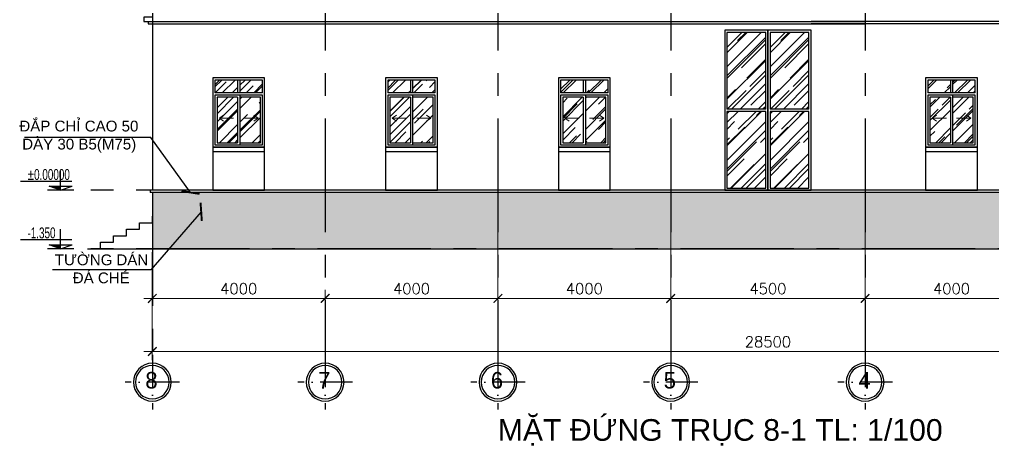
# Model space of a CAD drawing. Header units: inches. Extents: x 452443 to 881249, y 975131 to 1198310.
# Drawn here: x 600795 to 623320, y 1030609 to 1040460 of the extents above; entities that cross this region are included whole.
import ezdxf
from ezdxf.enums import TextEntityAlignment as Align

# ---------------------------------------------------------------- set-up
doc = ezdxf.new("R2010")
doc.units = ezdxf.units.IN
doc.header["$LTSCALE"] = 3.5
doc.header["$MEASUREMENT"] = 0
doc.linetypes.add('ACAD_ISO10W100', pattern=[18, 12, -3, 0, -3])
doc.linetypes.add('CENTER', pattern=[2, 1.25, -0.25, 0.25, -0.25])
for name, color, linetype in [('DOOR-84', 84, 'Continuous'), ('GHICHU', 40, 'Continuous'), ('hatch', 4, 'Continuous'), ('hatch vl', 4, 'Continuous'), ('Netthay_126', 126, 'Continuous'), ('NOI THAT', 42, 'Continuous'), ('text', 3, 'Continuous'), ('TEXT2', 7, 'Continuous'), ('thuocdo', 3, 'Continuous'), ('Truc', 252, 'Continuous'), ('VISIONABLE-LINE126', 126, 'Continuous')]:
    doc.layers.add(name, color=color, linetype=linetype)
doc.styles.add('chu 1', font='VHELVEN0.TTF')
doc.styles.add('KICHTHUOC', font='VHELVCN0.TTF')
doc.styles.add('romand', font='romand.shx')
doc.styles.add('STYLE5', font='VAVON_.TTF')
doc.styles.add('VNI-HELVE', font='VHELVEN0.TTF')
doc.dimstyles.new('TL100', dxfattribs={"dimscale": 100, "dimtxt": 2.5, "dimasz": 2, "dimexe": 2, "dimexo": 1, "dimgap": 1, "dimtad": 1, "dimdec": 0, "dimzin": 0, "dimdsep": 46, "dimtxsty": 'romand', "dimblk": 'ARCHTICK', "dimcen": 2, "dimdle": 2, "dimclrd": 256, "dimclre": 256, "dimclrt": 7, "dimadec": 0, "dimazin": 0, "dimtfac": 0.004, "dimtdec": 0, "dimtmove": 2, "dimatfit": 3, "dimfxl": 1, "dimtolj": 1, "dimtzin": 0, "dimlwd": 20, "dimlwe": 20, "dimarcsym": 1})
doc.dimstyles.new('TL20...', dxfattribs={"dimscale": 20, "dimtxt": 2.5, "dimasz": 2, "dimexe": 2, "dimexo": 2, "dimgap": 1, "dimtad": 1, "dimdec": 0, "dimzin": 0, "dimdsep": 46, "dimtxsty": 'chu 1', "dimblk": 'ARCHTICK', "dimcen": 2, "dimdle": 2, "dimclrd": 256, "dimclre": 256, "dimclrt": 256, "dimadec": 1, "dimazin": 0, "dimtfac": 1, "dimtdec": 0, "dimtix": 1, "dimtofl": 0, "dimtmove": 0, "dimatfit": 3, "dimldrblk": 'ARCHTICK', "dimfxl": 10, "dimfxlon": 1, "dimtolj": 1, "dimtzin": 0, "dimlwd": -1, "dimarcsym": 0})

# ---------------------------------------------------------------- blocks, each defined once
blk = doc.blocks.new('truc tron')
at = {"layer": 'DOOR-84', "linetype": 'ACAD_ISO10W100', "ltscale": 20}
for p, q in [((0, -710), (0, 710)), ((710, 0), (-710, 0))]:
    blk.add_line(p, q, dxfattribs=at)
at = {"layer": 'DOOR-84', "linetype": 'Continuous'}
blk.add_circle((0, 0), 492, dxfattribs=at)
at = {"layer": 'NOI THAT', "linetype": 'Continuous'}
blk.add_circle((0, 0), 437, dxfattribs=at)
blk = doc.blocks.new('_ArchTick')
at = {"color": 0, "linetype": 'ByBlock', "const_width": 0.15}
blk.add_lwpolyline([(-0.5, -0.5), (0.5, 0.5)], dxfattribs=at)
blk = doc.blocks.new('*D2220')
at = {"layer": 'DEFPOINTS', "color": 0}
for p in [(620370, 1036784), (624370, 1036784), (620370, 1034010)]:
    blk.add_point(p, dxfattribs=at)
at = {"layer": 'thuocdo', "lineweight": 20}
for p, q in [((620370, 1036684), (620370, 1033810)), ((624370, 1036684), (624370, 1033810)), ((624570, 1034010), (620170, 1034010))]:
    blk.add_line(p, q, dxfattribs=at)
at = {"layer": 'thuocdo', "lineweight": 20, "xscale": 200, "yscale": 200, "zscale": 200, "rotation": 180}
blk.add_blockref('_ArchTick', (620370, 1034010), dxfattribs=at)
at = {"layer": 'thuocdo', "lineweight": 20, "xscale": 200, "yscale": 200, "zscale": 200}
blk.add_blockref('_ArchTick', (624370, 1034010), dxfattribs=at)
at = {"layer": 'thuocdo', "color": 7, "insert": (622370, 1034235), "char_height": 250, "attachment_point": 5, "style": 'romand'}
blk.add_mtext('\\A1;4000', dxfattribs=at)
blk = doc.blocks.new('*D2221')
at = {"layer": 'DEFPOINTS', "color": 0}
for p in [(615870, 1036784), (620370, 1036784), (615870, 1034010)]:
    blk.add_point(p, dxfattribs=at)
at = {"layer": 'thuocdo', "lineweight": 20}
for p, q in [((615870, 1036684), (615870, 1033810)), ((620370, 1036684), (620370, 1033810)), ((620570, 1034010), (615670, 1034010))]:
    blk.add_line(p, q, dxfattribs=at)
at = {"layer": 'thuocdo', "lineweight": 20, "xscale": 200, "yscale": 200, "zscale": 200, "rotation": 180}
blk.add_blockref('_ArchTick', (615870, 1034010), dxfattribs=at)
at = {"layer": 'thuocdo', "lineweight": 20, "xscale": 200, "yscale": 200, "zscale": 200}
blk.add_blockref('_ArchTick', (620370, 1034010), dxfattribs=at)
at = {"layer": 'thuocdo', "color": 7, "insert": (618120, 1034235), "char_height": 250, "attachment_point": 5, "style": 'romand'}
blk.add_mtext('\\A1;4500', dxfattribs=at)
blk = doc.blocks.new('*D2222')
at = {"layer": 'DEFPOINTS', "color": 0}
for p in [(611870, 1037087), (615870, 1036784), (611870, 1034010)]:
    blk.add_point(p, dxfattribs=at)
at = {"layer": 'thuocdo', "lineweight": 20}
for p, q in [((611870, 1036987), (611870, 1033810)), ((615870, 1036684), (615870, 1033810)), ((616070, 1034010), (611670, 1034010))]:
    blk.add_line(p, q, dxfattribs=at)
at = {"layer": 'thuocdo', "lineweight": 20, "xscale": 200, "yscale": 200, "zscale": 200, "rotation": 180}
blk.add_blockref('_ArchTick', (611870, 1034010), dxfattribs=at)
at = {"layer": 'thuocdo', "lineweight": 20, "xscale": 200, "yscale": 200, "zscale": 200}
blk.add_blockref('_ArchTick', (615870, 1034010), dxfattribs=at)
at = {"layer": 'thuocdo', "color": 7, "insert": (613870, 1034235), "char_height": 250, "attachment_point": 5, "style": 'romand'}
blk.add_mtext('\\A1;4000', dxfattribs=at)
blk = doc.blocks.new('*D2223')
at = {"layer": 'DEFPOINTS', "color": 0}
for p in [(611870, 1037087), (607870, 1034010), (607870, 1033279)]:
    blk.add_point(p, dxfattribs=at)
at = {"layer": 'thuocdo', "lineweight": 20}
for p, q in [((611870, 1036987), (611870, 1033810)), ((607870, 1033379), (607870, 1034210)), ((612070, 1034010), (607670, 1034010))]:
    blk.add_line(p, q, dxfattribs=at)
at = {"layer": 'thuocdo', "lineweight": 20, "xscale": 200, "yscale": 200, "zscale": 200, "rotation": 180}
blk.add_blockref('_ArchTick', (607870, 1034010), dxfattribs=at)
at = {"layer": 'thuocdo', "lineweight": 20, "xscale": 200, "yscale": 200, "zscale": 200}
blk.add_blockref('_ArchTick', (611870, 1034010), dxfattribs=at)
at = {"layer": 'thuocdo', "color": 7, "insert": (609870, 1034235), "char_height": 250, "attachment_point": 5, "style": 'romand'}
blk.add_mtext('\\A1;4000', dxfattribs=at)
blk = doc.blocks.new('*D2224')
at = {"layer": 'DEFPOINTS', "color": 0}
for p in [(603870, 1034957), (603870, 1034010), (607870, 1033279)]:
    blk.add_point(p, dxfattribs=at)
at = {"layer": 'thuocdo', "lineweight": 20}
for p, q in [((603870, 1034857), (603870, 1033810)), ((607870, 1033379), (607870, 1034210)), ((608070, 1034010), (603670, 1034010))]:
    blk.add_line(p, q, dxfattribs=at)
at = {"layer": 'thuocdo', "lineweight": 20, "xscale": 200, "yscale": 200, "zscale": 200, "rotation": 180}
blk.add_blockref('_ArchTick', (603870, 1034010), dxfattribs=at)
at = {"layer": 'thuocdo', "lineweight": 20, "xscale": 200, "yscale": 200, "zscale": 200}
blk.add_blockref('_ArchTick', (607870, 1034010), dxfattribs=at)
at = {"layer": 'thuocdo', "color": 7, "insert": (605870, 1034235), "char_height": 250, "attachment_point": 5, "style": 'romand'}
blk.add_mtext('\\A1;4000', dxfattribs=at)
blk = doc.blocks.new('*D2225')
at = {"layer": 'DEFPOINTS', "color": 0}
for p in [(603870, 1035182), (632370, 1035182), (603870, 1032781)]:
    blk.add_point(p, dxfattribs=at)
at = {"layer": 'thuocdo', "lineweight": 20}
for p, q in [((603870, 1035082), (603870, 1032581)), ((632370, 1035082), (632370, 1032581)), ((632570, 1032781), (603670, 1032781))]:
    blk.add_line(p, q, dxfattribs=at)
at = {"layer": 'thuocdo', "lineweight": 20, "xscale": 200, "yscale": 200, "zscale": 200, "rotation": 180}
blk.add_blockref('_ArchTick', (603870, 1032781), dxfattribs=at)
at = {"layer": 'thuocdo', "lineweight": 20, "xscale": 200, "yscale": 200, "zscale": 200}
blk.add_blockref('_ArchTick', (632370, 1032781), dxfattribs=at)
at = {"layer": 'thuocdo', "color": 7, "insert": (618120, 1033006), "char_height": 250, "attachment_point": 5, "style": 'romand'}
blk.add_mtext('\\A1;28500', dxfattribs=at)
blk = doc.blocks.new('CD')
at = {"ltscale": 50}
blk.add_hatch(color=256, dxfattribs=at).paths.add_polyline_path([(0, 69), (0, 0), (197, 69)])
for p, q in [((0, 0), (0, 335)), ((-227, 0), (227, 0)), ((0, 0), (-197, 69)), ((197, 69), (-197, 69)), ((-196, 152), (688, 152)), ((0, 0), (197, 69))]:
    blk.add_line(p, q, dxfattribs=at)
at = {"layer": 'text', "style": 'KICHTHUOC', "width": 0.8}
blk.add_attdef('%%P0.000', (17, 179), '', height=150, dxfattribs=at)

msp = doc.modelspace()

# ---------------------------------------------------------------- hatches: boundary and pattern name
at = {"layer": 'hatch'}
h = msp.add_hatch(dxfattribs=at)
h.set_pattern_fill('AR-RROOF', color=256, scale=15, angle=45)
h.set_pattern_definition([(45, (698551.48, 917401.4), (323.2892, 862.1046), [5715, -762, 1905, -381]), (45, (698775.1, 917894.43), (-627.7199, 88.9045), [1143, -125.73, 2286, -285.75]), (45, (698457.18, 917765.11), (1220.4168, 1581.4231), [3048, -533.4, 1524, -381])])
h.paths.add_polyline_path([(618070.5, 1038335.4), (617170.5, 1038335.4), (617170.5, 1036560.4), (618070.5, 1036560.4)])
h.paths.add_polyline_path([(617170.5, 1038385.4), (618070.5, 1038385.4), (618070.5, 1040160.4), (617170.5, 1040160.4)])
h = msp.add_hatch(dxfattribs=at)
h.set_pattern_fill('AR-RROOF', color=256, scale=15, angle=45)
h.set_pattern_definition([(45, (699551.48, 917401.4), (323.2892, 862.1046), [5715, -762, 1905, -381]), (45, (699775.1, 917894.43), (-627.7199, 88.9045), [1143, -125.73, 2286, -285.75]), (45, (699457.18, 917765.11), (1220.4168, 1581.4231), [3048, -533.4, 1524, -381])])
h.paths.add_polyline_path([(618170.5, 1038385.4), (619070.5, 1038385.4), (619070.5, 1040160.4), (618170.5, 1040160.4)])
h.paths.add_polyline_path([(619070.5, 1038335.4), (618170.5, 1038335.4), (618170.5, 1036560.4), (619070.5, 1036560.4)])
h = msp.add_hatch(dxfattribs=at)
h.set_pattern_fill('GRAVEL', color=256, scale=650)
h.set_pattern_definition([(228.012788, (746853.69, 1044760.4), (-5200, -5850), [87.4484, -8657.4072]), (184.96974, (746795.19, 1044695.402), (7800, 650), [150.0642, -14856.351]), (132.510447, (746645.69, 1044682.4), (6500, -7150), [105.8122, -10475.4212]), (267.27369, (746392.19, 1044519.902), (650, 13000), [136.6547, -13528.8127]), (292.833654, (746385.69, 1044383.402), (-3250, 7800), [134.0007, -13266.0925]), (357.27369, (746437.69, 1044259.902), (-13000, 650), [136.6547, -13528.8127]), (37.69424, (746574.19, 1044253.402), (-8450, -6500), [180.7189, -17891.1516]), (72.255328, (746717.19, 1044363.902), (4550, 14300), [170.6172, -16891.109]), (121.429566, (746769.19, 1044526.402), (-5200, 8450), [137.1175, -13574.6475]), (175.23636, (746697.69, 1044643.4), (7150, -650), [156.5408, -7670.4957]), (222.397438, (746541.69, 1044656.402), (-7800, -7150), [202.4412, -20041.6938]), (138.814075, (747035.69, 1044513.4), (-4550, 3900), [69.0956, -6840.499]), (171.469234, (746983.69, 1044558.902), (8450, -1300), [131.454, -13013.9824]), (225, (746853.7, 1044578.4), (-7e-14, -650), [91.9236, -827.3152]), (203.19859, (746808.19, 1044656.4), (3250, 1300), [49.5027, -4900.7498]), (291.80141, (746762.69, 1044636.9), (-650, 1950), [70.007, -3430.3502]), (30.96376, (746788.69, 1044571.9), (1950, 1300), [113.7038, -3676.415]), (161.56505, (746886.2, 1044630.4), (1300, -650), [82.2191, -1973.2613]), (16.38954, (746385.69, 1044636.9), (6500, 1950), [115.18, -11402.8493]), (70.346176, (746496.19, 1044669.4), (-2600, -7150), [96.6296, -9566.315]), (293.19859, (746886.19, 1044760.4), (-1300, 3250), [99.0048, -4851.2478]), (343.61046, (746925.19, 1044669.4), (-6500, 1950), [115.18, -11402.8493]), (339.443955, (746385.69, 1044233.9), (-3250, 1300), [111.072, -5442.5304]), (294.77514, (746489.69, 1044194.9), (-3250, 7150), [93.0657, -9213.518]), (66.80141, (746892.69, 1044110.4), (1300, 3250), [99.0048, -4851.2478]), (17.354025, (746931.69, 1044201.4), (-8450, -2600), [108.9601, -10787.0253]), (69.443955, (746574.19, 1044110.4), (-1300, -3250), [55.536, -5498.0664]), (101.30993, (746853.69, 1044110.4), (-650, 2600), [33.1435, -3281.2192]), (165.96376, (746847.19, 1044142.9), (1950, -650), [134.0008, -2546.018]), (186.009006, (746717.19, 1044175.4), (6500, 650), [124.1825, -12294.05]), (303.69007, (746788.69, 1044513.4), (-650, 1300), [93.7443, -2249.864]), (353.157227, (746840.69, 1044435.402), (11050, -1300), [163.666, -16202.9157]), (60.945396, (747003.19, 1044415.9), (-2600, -4550), [66.9214, -6625.2382]), (90, (747035.7, 1044474.4), (-650, 650), [39, -611]), (120.256437, (746704.19, 1044194.9), (2600, -4550), [90.3006, -8939.788]), (48.012788, (746658.69, 1044272.9), (5200, 5850), [174.8968, -8569.9588]), (0, (746775.7, 1044402.9), (650, 650), [169, -481]), (325.304846, (746944.69, 1044402.9), (6500, -4550), [102.774, -10174.6283]), (254.054604, (747029.19, 1044344.4), (-650, -2600), [94.6413, -4637.43]), (207.645975, (747003.19, 1044253.402), (-12350, -6500), [154.0923, -15255.1582]), (175.426079, (746866.69, 1044181.902), (-8450, 650), [163.0194, -16138.8977])])
h.paths.add_polyline_path([(607870.5, 1036460.4), (603870.5, 1036460.4), (603870.5, 1035160.4), (607870.5, 1035160.4)])
h.paths.add_polyline_path([(611870.5, 1036460.4), (607870.5, 1036460.4), (607870.5, 1035160.4), (611870.5, 1035160.4)])
h.paths.add_polyline_path([(615870.5, 1036460.4), (611870.5, 1036460.4), (611870.5, 1035160.4), (615870.5, 1035160.4)])
h.paths.add_polyline_path([(620370.5, 1036460.4), (615870.5, 1036460.4), (615870.5, 1035160.4), (620370.5, 1035160.4)])
h.paths.add_polyline_path([(624370.5, 1036460.4), (620370.5, 1036460.4), (620370.5, 1035160.4), (624370.5, 1035160.4)])
h.paths.add_polyline_path([(628370.5, 1036460.4), (624370.5, 1036460.4), (624370.5, 1035160.4), (628370.5, 1035160.4)])
h.paths.add_polyline_path([(632370.5, 1036460.4), (628370.5, 1036460.4), (628370.5, 1035160.4), (632370.5, 1035160.4)])
at = {"layer": 'hatch vl'}
h = msp.add_hatch(dxfattribs=at)
h.set_pattern_fill('AR-RROOF', color=256, scale=15, angle=45)
h.set_pattern_definition([(45, (959567.3, 1872157.13), (323.28922, 862.10459), [5715, -762, 1905, -381]), (45, (959790.9, 1872650.15), (-627.7199, 88.90454), [1143, -125.73, 2286, -285.75]), (45, (959473, 1872520.83), (1220.41681, 1581.4231), [3048, -533.4, 1524, -381])])
h.paths.add_polyline_path([(606370.5, 1037610.4), (605895.5, 1037610.4), (605895.5, 1038660.4), (606370.5, 1038660.4)])
h.paths.add_polyline_path([(605845.5, 1037610.4), (605370.5, 1037610.4), (605370.5, 1038660.4), (605845.5, 1038660.4)])
h.paths.add_polyline_path([(605895.5, 1038760.4), (605895.5, 1039060.4), (606420.5, 1039060.4), (606420.5, 1038760.4)])
h.paths.add_polyline_path([(605845.5, 1039060.4), (605845.5, 1038760.4), (605320.5, 1038760.4), (605320.5, 1039060.4)])
h = msp.add_hatch(dxfattribs=at)
h.set_pattern_fill('AR-RROOF', color=256, scale=15, angle=45)
h.set_pattern_definition([(45, (955567.3, 1872157.13), (323.28922, 862.10459), [5715, -762, 1905, -381]), (45, (955790.9, 1872650.15), (-627.7199, 88.90454), [1143, -125.73, 2286, -285.75]), (45, (955473, 1872520.83), (1220.41681, 1581.4231), [3048, -533.4, 1524, -381])])
h.paths.add_polyline_path([(610370.5, 1037610.4), (609895.5, 1037610.4), (609895.5, 1038660.4), (610370.5, 1038660.4)])
h.paths.add_polyline_path([(609845.5, 1037610.4), (609370.5, 1037610.4), (609370.5, 1038660.4), (609845.5, 1038660.4)])
h.paths.add_polyline_path([(609895.5, 1038760.4), (609895.5, 1039060.4), (610420.5, 1039060.4), (610420.5, 1038760.4)])
h.paths.add_polyline_path([(609845.5, 1039060.4), (609845.5, 1038760.4), (609320.5, 1038760.4), (609320.5, 1039060.4)])
h = msp.add_hatch(dxfattribs=at)
h.set_pattern_fill('AR-RROOF', color=256, scale=15, angle=45)
h.set_pattern_definition([(45, (951067.3, 1872157.13), (323.28922, 862.10459), [5715, -762, 1905, -381]), (45, (951290.9, 1872650.15), (-627.7199, 88.90454), [1143, -125.73, 2286, -285.75]), (45, (950973, 1872520.83), (1220.41681, 1581.4231), [3048, -533.4, 1524, -381])])
h.paths.add_polyline_path([(614370.5, 1037610.4), (613895.5, 1037610.4), (613895.5, 1038660.4), (614370.5, 1038660.4)])
h.paths.add_polyline_path([(613845.5, 1037610.4), (613370.5, 1037610.4), (613370.5, 1038660.4), (613845.5, 1038660.4)])
h.paths.add_polyline_path([(613895.5, 1038760.4), (613895.5, 1039060.4), (614420.5, 1039060.4), (614420.5, 1038760.4)])
h.paths.add_polyline_path([(613845.5, 1039060.4), (613845.5, 1038760.4), (613320.5, 1038760.4), (613320.5, 1039060.4)])
h = msp.add_hatch(dxfattribs=at)
h.set_pattern_fill('AR-RROOF', color=256, scale=15, angle=45)
h.set_pattern_definition([(45, (941567.3, 1872157.13), (323.28922, 862.10459), [5715, -762, 1905, -381]), (45, (941790.9, 1872650.15), (-627.7199, 88.90454), [1143, -125.73, 2286, -285.75]), (45, (941473, 1872520.83), (1220.41681, 1581.4231), [3048, -533.4, 1524, -381])])
h.paths.add_polyline_path([(622870.5, 1037610.4), (622395.5, 1037610.4), (622395.5, 1038660.4), (622870.5, 1038660.4)])
h.paths.add_polyline_path([(622345.5, 1037610.4), (621870.5, 1037610.4), (621870.5, 1038660.4), (622345.5, 1038660.4)])
h.paths.add_polyline_path([(622395.5, 1038760.4), (622395.5, 1039060.4), (622920.5, 1039060.4), (622920.5, 1038760.4)])
h.paths.add_polyline_path([(622345.5, 1039060.4), (622345.5, 1038760.4), (621820.5, 1038760.4), (621820.5, 1039060.4)])

# ---------------------------------------------------------------- linework, layer by layer
at = {"layer": 'DOOR-84'}
for p, q in [((606470.5, 1039110.4), (605270.5, 1039110.4)), ((606470.5, 1037510.4), (606470.5, 1039110.4)), ((610470.5, 1039110.4), (609270.5, 1039110.4)), ((610470.5, 1037510.4), (610470.5, 1039110.4)), ((614470.5, 1039110.4), (613270.5, 1039110.4)), ((614470.5, 1037510.4), (614470.5, 1039110.4)), ((622970.5, 1039110.4), (621770.5, 1039110.4)), ((622970.5, 1037510.4), (622970.5, 1039110.4)), ((606420.5, 1039060.4), (605320.5, 1039060.4)), ((605320.5, 1039060.4), (605320.5, 1038760.4)), ((606420.5, 1038760.4), (606420.5, 1039060.4)), ((610420.5, 1039060.4), (609320.5, 1039060.4)), ((609320.5, 1039060.4), (609320.5, 1038760.4)), ((610420.5, 1038760.4), (610420.5, 1039060.4)), ((614420.5, 1039060.4), (613320.5, 1039060.4)), ((613320.5, 1039060.4), (613320.5, 1038760.4)), ((614420.5, 1038760.4), (614420.5, 1039060.4)), ((622920.5, 1039060.4), (621820.5, 1039060.4)), ((621820.5, 1039060.4), (621820.5, 1038760.4)), ((622920.5, 1038760.4), (622920.5, 1039060.4)), ((606420.5, 1038760.4), (605320.5, 1038760.4)), ((606420.5, 1038710.4), (605320.5, 1038710.4)), ((605320.5, 1038710.4), (605320.5, 1037560.4)), ((605845.5, 1038660.4), (605370.5, 1038660.4)), ((605370.5, 1038660.4), (605370.5, 1037610.4)), ((606370.5, 1038660.4), (605895.5, 1038660.4)), ((606370.5, 1037610.4), (606370.5, 1038660.4)), ((606420.5, 1037560.4), (606420.5, 1038710.4)), ((610420.5, 1038760.4), (609320.5, 1038760.4)), ((610420.5, 1038710.4), (609320.5, 1038710.4)), ((609320.5, 1038710.4), (609320.5, 1037560.4)), ((609845.5, 1038660.4), (609370.5, 1038660.4)), ((609370.5, 1038660.4), (609370.5, 1037610.4)), ((610370.5, 1038660.4), (609895.5, 1038660.4)), ((610370.5, 1037610.4), (610370.5, 1038660.4)), ((610420.5, 1037560.4), (610420.5, 1038710.4)), ((614420.5, 1038760.4), (613320.5, 1038760.4)), ((614420.5, 1038710.4), (613320.5, 1038710.4)), ((613320.5, 1038710.4), (613320.5, 1037560.4)), ((613845.5, 1038660.4), (613370.5, 1038660.4)), ((613370.5, 1038660.4), (613370.5, 1037610.4)), ((614370.5, 1038660.4), (613895.5, 1038660.4)), ((614370.5, 1037610.4), (614370.5, 1038660.4)), ((614420.5, 1037560.4), (614420.5, 1038710.4)), ((622920.5, 1038760.4), (621820.5, 1038760.4)), ((622920.5, 1038710.4), (621820.5, 1038710.4)), ((621820.5, 1038710.4), (621820.5, 1037560.4)), ((622345.5, 1038660.4), (621870.5, 1038660.4)), ((621870.5, 1038660.4), (621870.5, 1037610.4)), ((622870.5, 1038660.4), (622395.5, 1038660.4)), ((622870.5, 1037610.4), (622870.5, 1038660.4)), ((622920.5, 1037560.4), (622920.5, 1038710.4)), ((605270.5, 1037510.4), (606470.5, 1037510.4)), ((605320.5, 1037560.4), (606420.5, 1037560.4)), ((605370.5, 1037610.4), (605845.5, 1037610.4)), ((605895.5, 1037610.4), (606370.5, 1037610.4)), ((609270.5, 1037510.4), (610470.5, 1037510.4)), ((609320.5, 1037560.4), (610420.5, 1037560.4)), ((609370.5, 1037610.4), (609845.5, 1037610.4)), ((609895.5, 1037610.4), (610370.5, 1037610.4)), ((613270.5, 1037510.4), (614470.5, 1037510.4)), ((613320.5, 1037560.4), (614420.5, 1037560.4)), ((613370.5, 1037610.4), (613845.5, 1037610.4)), ((613895.5, 1037610.4), (614370.5, 1037610.4)), ((621770.5, 1037510.4), (622970.5, 1037510.4)), ((621820.5, 1037560.4), (622920.5, 1037560.4)), ((621870.5, 1037610.4), (622345.5, 1037610.4)), ((622395.5, 1037610.4), (622870.5, 1037610.4))]:
    msp.add_line(p, q, dxfattribs=at)
for points in [[(617120.5, 1036510.4), (618120.5, 1036510.4), (618120.5, 1040210.4), (617120.5, 1040210.4)], [(618120.5, 1036510.4), (619120.5, 1036510.4), (619120.5, 1040210.4), (618120.5, 1040210.4)]]:
    msp.add_lwpolyline(points, close=True, dxfattribs=at)
for points in [[(618070.5, 1038385.4), (618070.5, 1040160.4), (617170.5, 1040160.4), (617170.5, 1038385.4)], [(619070.5, 1038385.4), (619070.5, 1040160.4), (618170.5, 1040160.4), (618170.5, 1038385.4)], [(605270.5, 1039110.4), (605270.5, 1037510.4)], [(609270.5, 1039110.4), (609270.5, 1037510.4)], [(613270.5, 1039110.4), (613270.5, 1037510.4)], [(621770.5, 1039110.4), (621770.5, 1037510.4)], [(605845.5, 1039060.4), (605845.5, 1038760.4)], [(605895.5, 1039060.4), (605895.5, 1038760.4)], [(609845.5, 1039060.4), (609845.5, 1038760.4)], [(609895.5, 1039060.4), (609895.5, 1038760.4)], [(613845.5, 1039060.4), (613845.5, 1038760.4)], [(613895.5, 1039060.4), (613895.5, 1038760.4)], [(622345.5, 1039060.4), (622345.5, 1038760.4)], [(622395.5, 1039060.4), (622395.5, 1038760.4)], [(605845.5, 1038660.4), (605845.5, 1037610.4)], [(605895.5, 1038710.4), (605895.5, 1037560.4)], [(609845.5, 1038660.4), (609845.5, 1037610.4)], [(609895.5, 1038710.4), (609895.5, 1037560.4)], [(613845.5, 1038660.4), (613845.5, 1037610.4)], [(613895.5, 1038710.4), (613895.5, 1037560.4)], [(622345.5, 1038660.4), (622345.5, 1037610.4)], [(622395.5, 1038710.4), (622395.5, 1037560.4)], [(618070.5, 1038385.4), (617170.5, 1038385.4)], [(617170.5, 1038335.4), (617170.5, 1036560.4), (618070.5, 1036560.4), (618070.5, 1038335.4)], [(618070.5, 1038335.4), (617170.5, 1038335.4)], [(619070.5, 1038385.4), (618170.5, 1038385.4)], [(618170.5, 1038335.4), (618170.5, 1036560.4), (619070.5, 1036560.4), (619070.5, 1038335.4)], [(619070.5, 1038335.4), (618170.5, 1038335.4)]]:
    msp.add_lwpolyline(points, dxfattribs=at)
at = {"layer": 'Netthay_126'}
for p, q in [((603870.5, 1040360.4), (603870.5, 1036510.4)), ((603820.5, 1036510.4), (603820.5, 1036460.4)), ((603870.5, 1036460.4), (603870.5, 1035160.4)), ((603870.5, 1035160.4), (632370.5, 1035160.4))]:
    msp.add_line(p, q, dxfattribs=at)
for points in [[(603870.5, 1040510.4), (603670.5, 1040510.4), (603670.5, 1040410.4), (603770.5, 1040410.4), (603770.5, 1040360.4), (603870.5, 1040360.4)], [(603770.5, 1040410.4), (620370.5, 1040410.4)], [(603870.5, 1040360.4), (620370.5, 1040360.4)], [(632470.5, 1040410.4), (619120.5, 1040410.4)], [(632370.5, 1040360.4), (619120.5, 1040360.4)], [(605270.5, 1037410.4), (606470.5, 1037410.4)], [(609270.5, 1037410.4), (610470.5, 1037410.4)], [(613270.5, 1037410.4), (614470.5, 1037410.4)], [(621770.5, 1037410.4), (622970.5, 1037410.4)], [(632370.5, 1036510.4), (603820.5, 1036510.4)], [(632370.5, 1036460.4), (603820.5, 1036460.4)], [(602670.5, 1035160.4), (602670.5, 1035310.4), (602970.5, 1035310.4), (602970.5, 1035460.4), (603270.5, 1035460.4), (603270.5, 1035610.4), (603570.5, 1035610.4), (603570.5, 1035760.4), (603870.5, 1035760.4), (603870.5, 1035910.4)], [(602370.5, 1035160.4), (603870.5, 1035160.4)]]:
    msp.add_lwpolyline(points, dxfattribs=at)
for points in [[(605270.5, 1036510.4), (606470.5, 1036510.4), (606470.5, 1037510.4), (605270.5, 1037510.4)], [(609270.5, 1036510.4), (610470.5, 1036510.4), (610470.5, 1037510.4), (609270.5, 1037510.4)], [(613270.5, 1036510.4), (614470.5, 1036510.4), (614470.5, 1037510.4), (613270.5, 1037510.4)], [(621770.5, 1036510.4), (622970.5, 1036510.4), (622970.5, 1037510.4), (621770.5, 1037510.4)]]:
    msp.add_lwpolyline(points, close=True, dxfattribs=at)
at = {"layer": 'Truc', "linetype": 'CENTER', "ltscale": 600}
for points in [[(603870.5, 1054969.1), (603870.5, 1036510.4)], [(607870.5, 1054969.1), (607870.5, 1032704.4)], [(611870.5, 1054969.1), (611870.5, 1032704.4)], [(615870.5, 1054969.1), (615870.5, 1032704.4)], [(620370.5, 1054969.1), (620370.5, 1032656.9)], [(635519.8, 1036510.4), (602112.4, 1036510.4)], [(603870.5, 1036460.4), (603870.5, 1032704.4)], [(635519.8, 1035160.4), (602112.4, 1035160.4)]]:
    msp.add_lwpolyline(points, dxfattribs=at)

# ---------------------------------------------------------------- block references
at = {"layer": 'GHICHU', "ltscale": 10}
ref = msp.add_blockref('CD', (601746, 1036510.4), dxfattribs=dict(at, xscale=-1.344000000273809, yscale=1.343999999458902, zscale=1.344))
ref.add_attrib('%%P0.000', '%%P0.00000', (600979.7, 1036750.5), dxfattribs={"layer": 'text', "height": 250, "style": 'KICHTHUOC', "width": 0.8})
ref = msp.add_blockref('CD', (601746, 1035160.4), dxfattribs=dict(at, xscale=-1.344000000273809, yscale=1.343999999458902, zscale=1.344))
ref.add_attrib('%%P0.000', '-1.350', (600979.7, 1035400.5), dxfattribs={"layer": 'text', "height": 250, "style": 'KICHTHUOC', "width": 0.8})
at = {"layer": 'VISIONABLE-LINE126', "linetype": 'Continuous', "xscale": -0.8886240000138059, "yscale": 0.8886240000138059, "zscale": 0.8886240000138059, "rotation": 180}
for p in [(603870.5, 1032073.2), (607870.5, 1032073.2), (611870.5, 1032073.2), (615870.5, 1032073.2), (620370.5, 1032073.2)]:
    msp.add_blockref('truc tron', p, dxfattribs=at)

# ---------------------------------------------------------------- texts
at = {"char_height": 250, "attachment_point": 4, "style": 'chu 1'}
for s, insert, width in [('\\pi53.58328;ÑAÉP CHÆ CAO 50 \\P\\pi119.39108;DAØY 30 B5(M75)', (600738.5, 1037749.4), 2971.373), ('\\pi222.47874;TÖÔØNG{\\W0.94327; }DAÙN \\P\\pi638.44695;ÑAÙ CHEÛ', (601389.7, 1034691.9), 2579.122)]:
    msp.add_mtext(s, dxfattribs=dict(at, insert=insert, width=width))
at = {"layer": 'text', "linetype": 'Continuous', "style": 'STYLE5'}
for s, p in [('8', (603849.7, 1031926.5)), ('7', (607849.7, 1031926.5)), ('6', (611848.7, 1031926.5)), ('5', (615849.7, 1031926.5)), ('4', (620357, 1031926.5))]:
    msp.add_text(s, height=382.5, dxfattribs=at).set_placement(p, align=Align.CENTER)
at = {"layer": 'TEXT2', "insert": (622165.6, 1031219), "char_height": 500, "attachment_point": 3, "style": 'VNI-HELVE'}
msp.add_mtext_dynamic_manual_height_columns('{\\C7;MAËT ÑÖÙNG TRUÏC 8-1 TL: 1/100}', width=16977.87, gutter_width=1000, heights=[0], dxfattribs=at)

# ---------------------------------------------------------------- dimensions: what is measured, and where the dimension line sits
at = {"layer": 'thuocdo'}
for base, p1, p2, picture, middle in [((607870.5, 1034010.3), (611870.5, 1037086.7), (607870.5, 1033278.6), '*D2223', (609870.5, 1034235.3)), ((611870.5, 1034010.3), (615870.5, 1036783.6), (611870.5, 1037086.7), '*D2222', (613870.5, 1034235.3)), ((615870.5, 1034010.3), (620370.5, 1036783.6), (615870.5, 1036783.6), '*D2221', (618120.5, 1034235.3)), ((620370.5, 1034010.3), (624370.5, 1036783.6), (620370.5, 1036783.6), '*D2220', (622370.5, 1034235.3)), ((603870.5, 1032780.6), (632370.5, 1035181.9), (603870.5, 1035181.9), '*D2225', (618120.5, 1033005.6)), ((603870.5, 1034010.3), (607870.5, 1033278.6), (603870.5, 1034957), '*D2224', (605870.5, 1034235.3))]:
    dim = msp.add_linear_dim(base=base, p1=p1, p2=p2, angle=180, dimstyle='TL100', override={"dimarcsym": 1}, dxfattribs=at)
    dim.commit()
    dim.dimension.update_dxf_attribs({"geometry": picture, "text_midpoint": middle})

# ---------------------------------------------------------------- leaders
for points in [[(604754.3, 1036460.4), (603833, 1037728.2), (600907.3, 1037728.2)], [(605001.4, 1036012.9), (603833, 1034670.7), (601558.4, 1034670.7)]]:
    msp.add_leader(points, dimstyle='TL20...', override={"dimasz": 15, "dimtad": 0, "dimfxl": 7})
at = {"layer": 'DOOR-84'}
for points in [[(605421.3, 1038177.6), (605751.7, 1038177.6)], [(606319.6, 1038177.6), (605989.3, 1038177.6)], [(609421.3, 1038177.6), (609751.7, 1038177.6)], [(610319.6, 1038177.6), (609989.3, 1038177.6)], [(613421.3, 1038177.6), (613751.7, 1038177.6)], [(614319.6, 1038177.6), (613989.3, 1038177.6)], [(621921.3, 1038177.6), (622251.7, 1038177.6)], [(622819.6, 1038177.6), (622489.3, 1038177.6)]]:
    msp.add_leader(points, dimstyle='TL100', override={"dimasz": 1, "dimtad": 0, "dimldrblk": 'Open90', "dimarcsym": 1}, dxfattribs=at)

doc.saveas('drawing.dxf')
